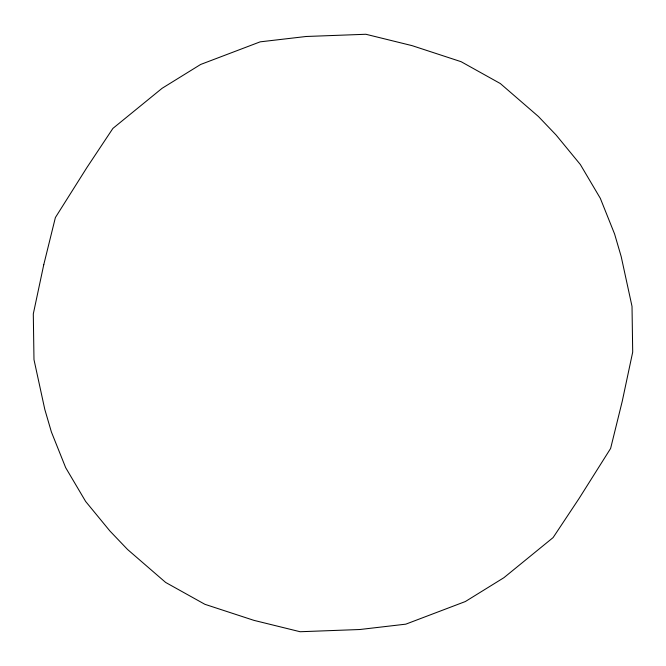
<?xml version="1.0" encoding="UTF-8"?>
<svg xmlns="http://www.w3.org/2000/svg" width="666" height="666" viewBox="0 0 666 666"><rect width="100%" height="100%" fill="white"/><g stroke="black" fill="none" stroke-linecap="round" stroke-linejoin="round"><path stroke-width="1" d="M43.765 264.685L33.3 313.911L33.983 359.615L44.805 409.415L51.399 431.968L65.684 467.682L85.648 501.465L109.923 531.01L127.572 549.492L165.651 582.442L204.887 604.303L253.912 620.354L300.116 631.734L359.865 629.512L405.81 624.159L465.351 601.54L503.904 577.697L553.105 537.587L579.095 498.451L610.614 448.451L622.235 401.315L632.7 352.089L632.017 306.385L621.195 256.585L614.601 234.032L600.316 198.318L580.352 164.535L556.077 134.99L538.428 116.508L500.349 83.558L461.113 61.697L412.088 45.646L365.884 34.266L306.135 36.488L260.19 41.841L200.649 64.46L162.096 88.303L112.895 128.413L86.905 167.549L55.386 217.549L43.765 264.685"/></g></svg>
